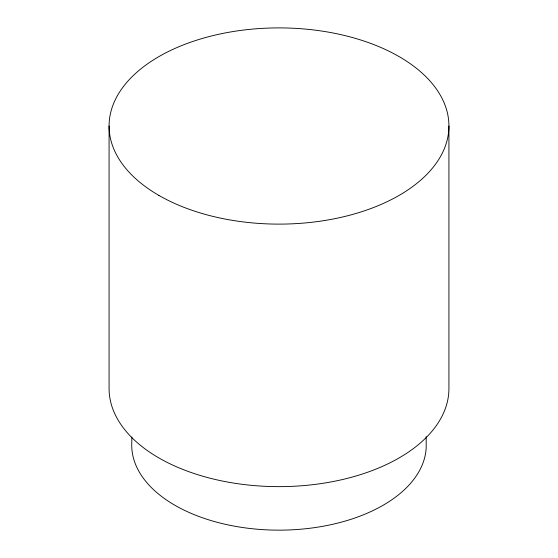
<?xml version="1.0" encoding="UTF-8"?>
<svg xmlns="http://www.w3.org/2000/svg" width="558" height="558" viewBox="0 0 558 558"><rect width="100%" height="100%" fill="white"/><g stroke="black" fill="none" stroke-linecap="round" stroke-linejoin="round"><path stroke-width="0.84" d="M448.925 126.01L448.925 388.528A169.925 98.11 0 0 1 279 486.639A169.925 98.11 0 0 1 109.075 388.528L109.075 126.01M426.186 436.698L426.186 448.004A147.27 85.025 0 0 1 274.006 530.1A147.27 85.025 0 0 1 131.814 442.243L131.814 437.019M158.842 195.377A169.925 98.11 0 0 0 443.136 151.399A169.925 98.11 0 0 0 235.023 31.241A169.925 98.11 0 0 0 158.842 195.377"/></g></svg>
